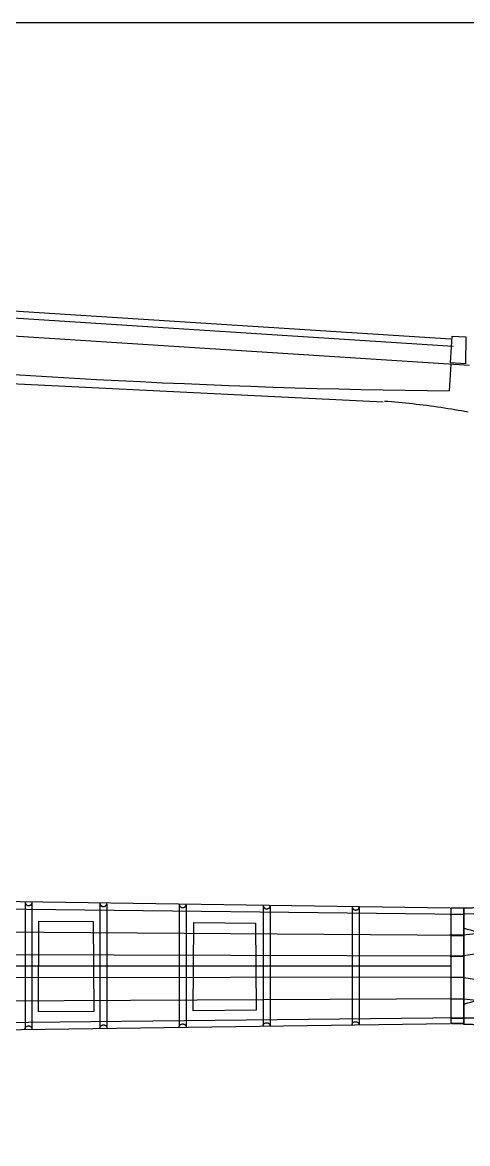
# Model space of a CAD drawing. Extents: x 38 to 1158, y 110 to 906.
# Drawn here: x 735.2 to 900.5, y 490.2 to 906.1 of the extents above; entities that cross this region are included whole.
import ezdxf

# ---------------------------------------------------------------- set-up
doc = ezdxf.new("R2010")
doc.units = 0
for name, color, linetype in [('BlockMrk', 7, 'CONTINUOUS'), ('Body', 7, 'CONTINUOUS'), ('BORDER', 7, 'CONTINUOUS'), ('NECK', 7, 'CONTINUOUS'), ('TrussRod', 5, 'CONTINUOUS')]:
    doc.layers.add(name, color=color, linetype=linetype)

# ---------------------------------------------------------------- blocks, each defined once
blk = doc.blocks.new('*E17')
at = {"layer": 'NECK', "color": 7, "linetype": 'CONTINUOUS'}
blk.add_lwpolyline([(771.09251, 284.505876), (771.095589, 284.442188), (771.102567, 284.378166), (771.113314, 284.314028), (771.127697, 284.249992), (771.145586, 284.186277), (771.16685, 284.123102), (771.191357, 284.060684), (771.218977, 283.999243), (771.249578, 283.938997), (771.283029, 283.880163), (771.3192, 283.822962), (771.357959, 283.76761), (771.399175, 283.714327), (771.442716, 283.663331), (771.488453, 283.61484), (771.536253, 283.569073), (771.585986, 283.526249), (771.63752, 283.486585), (771.690724, 283.4503), (771.745468, 283.417613), (771.803678, 283.387607), (771.863994, 283.360985), (771.926188, 283.33771), (771.990036, 283.317743), (772.055309, 283.301048), (772.121782, 283.287587), (772.189228, 283.277322), (772.257419, 283.270215), (772.32613, 283.266229), (772.395133, 283.265327), (772.464203, 283.26747), (772.533112, 283.272622), (772.601634, 283.280744), (772.669542, 283.291799), (772.73661, 283.305749), (772.802611, 283.322557), (772.867317, 283.342185), (772.930504, 283.364595), (772.991943, 283.38975), (773.051409, 283.417613), (773.103459, 283.445681), (773.154242, 283.47711), (773.203627, 283.511708), (773.251486, 283.549281), (773.297691, 283.589634), (773.34211, 283.632575), (773.384617, 283.67791), (773.425081, 283.725446), (773.463374, 283.774989), (773.499366, 283.826345), (773.532929, 283.879321), (773.563933, 283.933723), (773.59225, 283.989358), (773.617749, 284.046032), (773.640303, 284.103552), (773.659782, 284.161724), (773.676057, 284.220355), (773.688999, 284.27925), (773.698478, 284.338218), (773.704367, 284.397063)], dxfattribs=at)
blk = doc.blocks.new('*E18')
at = {"layer": 'NECK', "color": 7, "linetype": 'CONTINUOUS'}
blk.add_lwpolyline([(798.846176, 284.12066), (798.849255, 284.056972), (798.856233, 283.99295), (798.866978, 283.928812), (798.88136, 283.864776), (798.899248, 283.801061), (798.920511, 283.737886), (798.945017, 283.675468), (798.972635, 283.614027), (799.003235, 283.55378), (799.036686, 283.494947), (799.072855, 283.437745), (799.111614, 283.382394), (799.152829, 283.32911), (799.196371, 283.278114), (799.242108, 283.229624), (799.289909, 283.183857), (799.339643, 283.141032), (799.391179, 283.101368), (799.444387, 283.065084), (799.499134, 283.032397), (799.557342, 283.002394), (799.617656, 282.975775), (799.679849, 282.952501), (799.743694, 282.932536), (799.808966, 282.915842), (799.875437, 282.902381), (799.94288, 282.892116), (800.01107, 282.885009), (800.079779, 282.881023), (800.148781, 282.88012), (800.21785, 282.882262), (800.286758, 282.887413), (800.355278, 282.895533), (800.423185, 282.906587), (800.490252, 282.920536), (800.556252, 282.937343), (800.620958, 282.95697), (800.684144, 282.97938), (800.745583, 283.004535), (800.805049, 283.032397), (800.8571, 283.060465), (800.907883, 283.091894), (800.957269, 283.126492), (801.005129, 283.164064), (801.051334, 283.204418), (801.095755, 283.247359), (801.138263, 283.292693), (801.178729, 283.340229), (801.217023, 283.38977), (801.253016, 283.441126), (801.286579, 283.4941), (801.317584, 283.548501), (801.345901, 283.604135), (801.3714, 283.660807), (801.393954, 283.718325), (801.413431, 283.776495), (801.429705, 283.835123), (801.442645, 283.894015), (801.452122, 283.952979), (801.458007, 284.011821)], dxfattribs=at)
blk = doc.blocks.new('*E19')
at = {"layer": 'NECK', "color": 7, "linetype": 'CONTINUOUS'}
blk.add_lwpolyline([(828.277054, 283.735444), (828.280137, 283.671756), (828.287118, 283.607734), (828.297866, 283.543595), (828.312251, 283.479559), (828.330141, 283.415844), (828.351405, 283.352668), (828.375912, 283.29025), (828.403532, 283.228809), (828.434132, 283.168561), (828.467583, 283.109727), (828.503753, 283.052525), (828.54251, 282.997172), (828.583725, 282.943887), (828.627265, 282.892889), (828.673, 282.844396), (828.720799, 282.798627), (828.770531, 282.7558), (828.822064, 282.716133), (828.875268, 282.679846), (828.930012, 282.647155), (828.98822, 282.617146), (829.048535, 282.590523), (829.110729, 282.567247), (829.174576, 282.54728), (829.239849, 282.530585), (829.306321, 282.517125), (829.373767, 282.506861), (829.441958, 282.499756), (829.510669, 282.495772), (829.579673, 282.494871), (829.648743, 282.497016), (829.717653, 282.502169), (829.786176, 282.510293), (829.854084, 282.521348), (829.921152, 282.535299), (829.987153, 282.552107), (830.051861, 282.571734), (830.115047, 282.594143), (830.176487, 282.619296), (830.235953, 282.647155), (830.288006, 282.675221), (830.338791, 282.70665), (830.388178, 282.741247), (830.436038, 282.77882), (830.482243, 282.819174), (830.526663, 282.862116), (830.56917, 282.907452), (830.609634, 282.954989), (830.647926, 283.004534), (830.683918, 283.055891), (830.71748, 283.108868), (830.748483, 283.163272), (830.776798, 283.218908), (830.802297, 283.275582), (830.82485, 283.333103), (830.844328, 283.391274), (830.860602, 283.449904), (830.873543, 283.508798), (830.883023, 283.567763), (830.888911, 283.626605)], dxfattribs=at)
blk = doc.blocks.new('*E20')
at = {"layer": 'NECK', "color": 7, "linetype": 'CONTINUOUS'}
blk.add_lwpolyline([(859.472826, 283.273164), (859.475909, 283.20948), (859.48289, 283.145461), (859.493638, 283.081325), (859.508023, 283.017292), (859.525913, 282.953579), (859.547178, 282.890405), (859.571685, 282.827989), (859.599306, 282.766549), (859.629907, 282.706303), (859.663358, 282.64747), (859.699529, 282.590268), (859.738288, 282.534916), (859.779504, 282.481631), (859.823046, 282.430634), (859.868783, 282.382142), (859.916585, 282.336373), (859.966319, 282.293546), (860.017855, 282.253879), (860.071063, 282.217591), (860.12581, 282.184901), (860.184016, 282.154896), (860.244329, 282.128274), (860.306521, 282.105), (860.370366, 282.085035), (860.435637, 282.068341), (860.502108, 282.054881), (860.569552, 282.044617), (860.637741, 282.037512), (860.706451, 282.033527), (860.775453, 282.032626), (860.844522, 282.03477), (860.91343, 282.039922), (860.981952, 282.048044), (861.049859, 282.059098), (861.116927, 282.073048), (861.182927, 282.089855), (861.247634, 282.109481), (861.31082, 282.131889), (861.372259, 282.157042), (861.431725, 282.184901), (861.483778, 282.212967), (861.534562, 282.244395), (861.583949, 282.278992), (861.63181, 282.316564), (861.678015, 282.356917), (861.722435, 282.399857), (861.764942, 282.445192), (861.805406, 282.492728), (861.843698, 282.542271), (861.87969, 282.593627), (861.913252, 282.646604), (861.944255, 282.701006), (861.97257, 282.756642), (861.998069, 282.813317), (862.020622, 282.870837), (862.0401, 282.92901), (862.056374, 282.987641), (862.069315, 283.046537), (862.078795, 283.105505), (862.084683, 283.16435)], dxfattribs=at)
blk = doc.blocks.new('*E21')
at = {"layer": 'NECK', "color": 7, "linetype": 'CONTINUOUS'}
blk.add_lwpolyline([(892.524805, 282.810909), (892.527884, 282.747221), (892.534862, 282.683199), (892.545609, 282.619061), (892.559992, 282.555025), (892.577881, 282.49131), (892.599144, 282.428135), (892.623652, 282.365717), (892.651271, 282.304276), (892.681873, 282.244029), (892.715324, 282.185196), (892.751495, 282.127994), (892.790253, 282.072643), (892.831469, 282.019359), (892.875011, 281.968363), (892.920747, 281.919873), (892.968547, 281.874106), (893.01828, 281.831281), (893.069814, 281.791617), (893.123019, 281.755333), (893.177763, 281.722646), (893.23597, 281.692642), (893.296284, 281.666021), (893.358477, 281.642747), (893.422323, 281.622781), (893.487596, 281.606086), (893.554068, 281.592625), (893.621513, 281.58236), (893.689704, 281.575253), (893.758414, 281.571267), (893.827418, 281.570365), (893.896487, 281.572507), (893.965396, 281.577658), (894.033917, 281.58578), (894.101824, 281.596834), (894.168891, 281.610784), (894.23489, 281.627591), (894.299595, 281.647218), (894.362779, 281.669628), (894.424216, 281.694784), (894.483678, 281.722646), (894.535731, 281.750716), (894.586515, 281.782148), (894.635903, 281.816747), (894.683764, 281.854321), (894.72997, 281.894675), (894.774392, 281.937616), (894.8169, 281.982951), (894.857366, 282.030486), (894.89566, 282.080027), (894.931654, 282.131382), (894.965218, 282.184356), (894.996223, 282.238756), (895.024541, 282.294388), (895.050041, 282.35106), (895.072596, 282.408577), (895.092075, 282.466746), (895.108351, 282.525373), (895.121293, 282.584265), (895.130773, 282.643229), (895.136662, 282.70207)], dxfattribs=at)
blk = doc.blocks.new('*E22')
at = {"layer": 'NECK', "color": 7, "linetype": 'CONTINUOUS'}
blk.add_lwpolyline([(892.454726, 238.917271), (892.457809, 238.979728), (892.46479, 239.042513), (892.475538, 239.105411), (892.489923, 239.16821), (892.507813, 239.230694), (892.529077, 239.29265), (892.553584, 239.353863), (892.581204, 239.414118), (892.611804, 239.473202), (892.645255, 239.5309), (892.681425, 239.586998), (892.720182, 239.641282), (892.761397, 239.693537), (892.804937, 239.743549), (892.850672, 239.791105), (892.898471, 239.835989), (892.948203, 239.877988), (892.999736, 239.916887), (893.05294, 239.952471), (893.107684, 239.984528), (893.165893, 240.013955), (893.226208, 240.040062), (893.288403, 240.062888), (893.35225, 240.082467), (893.417523, 240.098839), (893.483996, 240.112039), (893.551442, 240.122105), (893.619633, 240.129073), (893.688344, 240.132981), (893.757348, 240.133864), (893.826418, 240.131761), (893.895327, 240.126709), (893.963849, 240.118743), (894.031757, 240.107902), (894.098825, 240.094221), (894.164826, 240.077739), (894.229533, 240.058492), (894.29272, 240.036516), (894.354159, 240.011849), (894.413625, 239.984528), (894.465677, 239.957004), (894.516461, 239.926183), (894.565848, 239.892254), (894.613708, 239.855407), (894.659912, 239.815832), (894.704333, 239.773719), (894.746839, 239.729259), (894.787303, 239.68264), (894.825596, 239.634052), (894.861587, 239.583687), (894.89515, 239.531733), (894.926153, 239.47838), (894.954469, 239.423819), (894.979968, 239.368239), (895.002521, 239.31183), (895.021999, 239.254783), (895.038274, 239.197286), (895.051215, 239.13953), (895.060694, 239.081705), (895.066583, 239.024001)], dxfattribs=at)
blk = doc.blocks.new('*E23')
at = {"layer": 'NECK', "color": 7, "linetype": 'CONTINUOUS'}
blk.add_lwpolyline([(859.418369, 238.554508), (859.421448, 238.616965), (859.428426, 238.67975), (859.439173, 238.742648), (859.453556, 238.805447), (859.471445, 238.867931), (859.492708, 238.929887), (859.517216, 238.9911), (859.544835, 239.051355), (859.575437, 239.110439), (859.608888, 239.168137), (859.645059, 239.224235), (859.683817, 239.278519), (859.725033, 239.330774), (859.768575, 239.380786), (859.814311, 239.428342), (859.862111, 239.473226), (859.911844, 239.515225), (859.963378, 239.554124), (860.016583, 239.589708), (860.071327, 239.621765), (860.129534, 239.65119), (860.189847, 239.677297), (860.252039, 239.700122), (860.315885, 239.719703), (860.381158, 239.736075), (860.44763, 239.749276), (860.515074, 239.759343), (860.583266, 239.766313), (860.651976, 239.770222), (860.72098, 239.771107), (860.790049, 239.769005), (860.858958, 239.763954), (860.92748, 239.755989), (860.995387, 239.745148), (861.062454, 239.731468), (861.128453, 239.714985), (861.193159, 239.695736), (861.256343, 239.673759), (861.31778, 239.64909), (861.377242, 239.621765), (861.429295, 239.594236), (861.48008, 239.563411), (861.529468, 239.52948), (861.57733, 239.492632), (861.623536, 239.453057), (861.667958, 239.410944), (861.710466, 239.366485), (861.750932, 239.319868), (861.789226, 239.271282), (861.825219, 239.220919), (861.858783, 239.168968), (861.889788, 239.115617), (861.918105, 239.061058), (861.943606, 239.00548), (861.96616, 238.949073), (861.985639, 238.892026), (862.001914, 238.83453), (862.014856, 238.776773), (862.024336, 238.718946), (862.030225, 238.661239)], dxfattribs=at)
blk = doc.blocks.new('*E24')
at = {"layer": 'NECK', "color": 7, "linetype": 'CONTINUOUS'}
blk.add_lwpolyline([(828.254144, 238.101067), (828.257226, 238.163524), (828.264207, 238.226309), (828.274956, 238.289207), (828.289341, 238.352006), (828.307231, 238.41449), (828.328495, 238.476446), (828.353003, 238.537659), (828.380623, 238.597914), (828.411224, 238.656998), (828.444675, 238.714696), (828.480846, 238.770794), (828.519605, 238.825078), (828.560821, 238.877333), (828.604363, 238.927345), (828.6501, 238.974901), (828.697902, 239.019785), (828.747636, 239.061784), (828.799172, 239.100683), (828.85238, 239.136267), (828.907127, 239.168324), (828.965334, 239.197748), (829.025647, 239.223853), (829.08784, 239.246676), (829.151685, 239.266255), (829.216957, 239.282626), (829.283427, 239.295826), (829.350871, 239.305891), (829.419061, 239.31286), (829.48777, 239.316768), (829.556772, 239.317652), (829.625841, 239.31555), (829.694749, 239.310499), (829.76327, 239.302534), (829.831177, 239.291694), (829.898244, 239.278015), (829.964244, 239.261533), (830.028951, 239.242287), (830.092137, 239.220312), (830.153576, 239.195645), (830.213042, 239.168324), (830.265094, 239.1408), (830.315878, 239.109979), (830.365265, 239.076049), (830.413125, 239.039203), (830.459329, 238.999628), (830.503749, 238.957515), (830.546256, 238.913054), (830.58672, 238.866435), (830.625013, 238.817848), (830.661004, 238.767483), (830.694567, 238.715529), (830.72557, 238.662176), (830.753886, 238.607615), (830.779385, 238.552035), (830.801938, 238.495627), (830.821416, 238.438579), (830.837691, 238.381083), (830.850632, 238.323327), (830.860111, 238.265502), (830.866, 238.207798)], dxfattribs=at)
blk = doc.blocks.new('*E25')
at = {"layer": 'NECK', "color": 7, "linetype": 'CONTINUOUS'}
blk.add_lwpolyline([(771.006227, 237.375541), (771.009306, 237.437998), (771.016284, 237.500783), (771.027031, 237.563682), (771.041414, 237.626481), (771.059303, 237.688965), (771.080566, 237.750921), (771.105074, 237.812133), (771.132693, 237.872389), (771.163294, 237.931473), (771.196746, 237.989171), (771.232917, 238.045269), (771.271675, 238.099553), (771.312891, 238.151808), (771.356433, 238.20182), (771.402169, 238.249376), (771.449969, 238.29426), (771.499702, 238.336259), (771.551236, 238.375158), (771.60444, 238.410742), (771.659184, 238.442799), (771.717392, 238.472225), (771.777706, 238.498333), (771.8399, 238.521158), (771.903747, 238.540739), (771.969019, 238.557112), (772.035492, 238.570313), (772.102936, 238.58038), (772.171128, 238.587349), (772.239838, 238.591258), (772.308841, 238.592143), (772.37791, 238.590041), (772.446819, 238.584989), (772.51534, 238.577024), (772.583247, 238.566183), (772.650313, 238.552502), (772.716312, 238.536019), (772.781017, 238.51677), (772.844201, 238.494793), (772.905638, 238.470123), (772.9651, 238.442799), (773.017153, 238.41527), (773.067938, 238.384446), (773.117326, 238.350514), (773.165188, 238.313666), (773.211394, 238.274091), (773.255816, 238.231979), (773.298324, 238.187519), (773.33879, 238.140902), (773.377084, 238.092317), (773.413077, 238.041953), (773.446641, 237.990002), (773.477646, 237.936652), (773.505963, 237.882092), (773.531464, 237.826514), (773.554018, 237.770107), (773.573497, 237.71306), (773.589772, 237.655563), (773.602714, 237.597806), (773.612194, 237.539979), (773.618083, 237.482272)], dxfattribs=at)
blk = doc.blocks.new('*E26')
at = {"layer": 'NECK', "color": 7, "linetype": 'CONTINUOUS'}
blk.add_lwpolyline([(798.847827, 237.738304), (798.850909, 237.800761), (798.85789, 237.863546), (798.868639, 237.926445), (798.883023, 237.989244), (798.900913, 238.051728), (798.922177, 238.113684), (798.946685, 238.174896), (798.974304, 238.235152), (799.004905, 238.294235), (799.038355, 238.351933), (799.074525, 238.408032), (799.113283, 238.462315), (799.154497, 238.514571), (799.198038, 238.564583), (799.243773, 238.612138), (799.291572, 238.657023), (799.341304, 238.699021), (799.392837, 238.73792), (799.446041, 238.773505), (799.500785, 238.805561), (799.558994, 238.834988), (799.61931, 238.861096), (799.681504, 238.883922), (799.745351, 238.903503), (799.810625, 238.919875), (799.877097, 238.933077), (799.944543, 238.943144), (800.012734, 238.950113), (800.081445, 238.954022), (800.150449, 238.954907), (800.219518, 238.952805), (800.288428, 238.947753), (800.35695, 238.939788), (800.424858, 238.928946), (800.491926, 238.915265), (800.557927, 238.898782), (800.622634, 238.879533), (800.68582, 238.857555), (800.74726, 238.832886), (800.806726, 238.805561), (800.858777, 238.778035), (800.90956, 238.747212), (800.958945, 238.713282), (801.006805, 238.676435), (801.053009, 238.636861), (801.097429, 238.594749), (801.139935, 238.55029), (801.1804, 238.503672), (801.218692, 238.455087), (801.254684, 238.404723), (801.288247, 238.352771), (801.319251, 238.29942), (801.347567, 238.24486), (801.373066, 238.189281), (801.39562, 238.132872), (801.415099, 238.075825), (801.431374, 238.018327), (801.444315, 237.96057), (801.453795, 237.902743), (801.459684, 237.845035)], dxfattribs=at)
blk = doc.blocks.new('*E43')
at = {"layer": 'NECK', "color": 7, "linetype": 'CONTINUOUS'}
blk.add_lwpolyline([(933.915959, 282.367374), (934.307107, 282.350897), (934.700103, 282.342326), (935.094742, 282.341352), (935.490819, 282.347667), (935.888128, 282.360963), (936.286464, 282.380933), (936.685621, 282.407268), (937.085395, 282.439661), (937.48558, 282.477803), (937.88597, 282.521387), (938.28636, 282.570105), (938.686545, 282.623648), (939.08632, 282.681708), (939.485478, 282.743979), (939.883816, 282.810151), (940.281127, 282.879917), (940.677206, 282.952969), (941.071848, 283.028998), (941.464847, 283.107698), (941.855999, 283.188759), (942.53943, 283.337111), (943.220701, 283.494183), (943.899767, 283.660318), (944.576585, 283.83586), (945.25111, 284.021152), (945.923298, 284.216536), (946.593106, 284.422357), (947.260488, 284.638957), (947.925402, 284.866679), (948.587802, 285.105867), (949.247646, 285.356864), (949.904888, 285.620013), (950.559485, 285.895657), (951.211393, 286.18414), (951.860568, 286.485804), (952.506965, 286.800993), (953.15054, 287.13005), (953.791251, 287.473319), (954.429051, 287.831142), (955.063898, 288.203862), (955.506927, 288.472957), (955.943469, 288.745372), (956.373361, 289.022567), (956.796438, 289.306002), (957.212537, 289.597137), (957.621494, 289.897431), (958.023147, 290.208345), (958.417331, 290.531338), (958.803882, 290.86787), (959.182638, 291.2194), (959.553434, 291.58739), (959.916108, 291.973298), (960.270494, 292.378584), (960.616431, 292.804709), (960.953754, 293.253131), (961.2823, 293.725312), (961.601904, 294.22271), (961.912404, 294.746786), (962.213637, 295.298999), (962.505437, 295.880809)], dxfattribs=at)
blk = doc.blocks.new('*E46')
at = {"layer": 'NECK', "color": 7, "linetype": 'CONTINUOUS'}
blk.add_lwpolyline([(933.909889, 239.242873), (934.301037, 239.259353), (934.694033, 239.267928), (935.088672, 239.268904), (935.484749, 239.26259), (935.882058, 239.249295), (936.280394, 239.229326), (936.679551, 239.20299), (937.079325, 239.170597), (937.479509, 239.132455), (937.879899, 239.08887), (938.280289, 239.040151), (938.680475, 238.986607), (939.080249, 238.928545), (939.479408, 238.866274), (939.877745, 238.8001), (940.275056, 238.730333), (940.671136, 238.65728), (941.065778, 238.58125), (941.458777, 238.50255), (941.849929, 238.421488), (942.53336, 238.273136), (943.214631, 238.116064), (943.893697, 237.949928), (944.570515, 237.774387), (945.24504, 237.589095), (945.917228, 237.393711), (946.587035, 237.187891), (947.254418, 236.971292), (947.919331, 236.74357), (948.581732, 236.504383), (949.241575, 236.253387), (949.898817, 235.99024), (950.553414, 235.714597), (951.205322, 235.426116), (951.854497, 235.124454), (952.500894, 234.809267), (953.144469, 234.480212), (953.78518, 234.136947), (954.42298, 233.779127), (955.057827, 233.40641), (955.500859, 233.137316), (955.937403, 232.864901), (956.367295, 232.587705), (956.790373, 232.304269), (957.206473, 232.013134), (957.615431, 231.712838), (958.017084, 231.401923), (958.411267, 231.078928), (958.797819, 230.742394), (959.176574, 230.390862), (959.547369, 230.02287), (959.910042, 229.63696), (960.264428, 229.231671), (960.610364, 228.805545), (960.947686, 228.357121), (961.276231, 227.884939), (961.595835, 227.387539), (961.906335, 226.863462), (962.207567, 226.311249), (962.499367, 225.729438)], dxfattribs=at)
blk = doc.blocks.new('*E50')
at = {"layer": 'NECK', "color": 7, "linetype": 'CONTINUOUS'}
blk.add_lwpolyline([(934.128354, 274.822838), (935.273805, 274.490026), (936.423671, 274.173378), (937.577678, 273.872936), (938.735551, 273.588742), (939.897016, 273.320836), (941.0618, 273.06926), (942.229627, 272.834056), (943.400225, 272.615264), (944.573318, 272.412927), (945.748632, 272.227085), (946.925894, 272.05778), (948.104828, 271.905053), (949.285162, 271.768946), (950.466621, 271.6495), (951.64893, 271.546757), (952.831815, 271.460757), (954.015003, 271.391543), (955.198219, 271.339155), (956.381189, 271.303635), (957.563639, 271.285024), (958.976744, 271.281329), (960.390495, 271.294467), (961.80466, 271.324415), (963.21901, 271.371146), (964.633315, 271.434634), (966.047344, 271.514855), (967.460868, 271.611783), (968.873657, 271.725393), (970.28548, 271.855658), (971.696107, 272.002555), (973.105308, 272.166057), (974.512853, 272.346139), (975.918512, 272.542775), (977.322055, 272.755941), (978.723251, 272.98561), (980.121871, 273.231758), (981.517685, 273.494359), (982.910462, 273.773387), (984.299972, 274.068817), (985.685985, 274.380624)], dxfattribs=at)
blk = doc.blocks.new('*E52')
at = {"layer": 'NECK', "color": 7, "linetype": 'CONTINUOUS'}
blk.add_lwpolyline([(934.370695, 246.749437), (935.504689, 247.100115), (936.643055, 247.433761), (937.785519, 247.750332), (938.931811, 248.049782), (940.08166, 248.332069), (941.234793, 248.59715), (942.390941, 248.84498), (943.54983, 249.075516), (944.71119, 249.288714), (945.874749, 249.484531), (947.040236, 249.662923), (948.20738, 249.823847), (949.375908, 249.967259), (950.54555, 250.093115), (951.716035, 250.201372), (952.88709, 250.291986), (954.058444, 250.364913), (955.229826, 250.420111), (956.400965, 250.457535), (957.571589, 250.477141), (958.970559, 250.481031), (960.370168, 250.467185), (961.770187, 250.435628), (963.170389, 250.386388), (964.570547, 250.319492), (965.970432, 250.234965), (967.369817, 250.132836), (968.768473, 250.013129), (970.166173, 249.875873), (971.56269, 249.721094), (972.957795, 249.548818), (974.35126, 249.359073), (975.742859, 249.151884), (977.132362, 248.927279), (978.519542, 248.685285), (979.904172, 248.425927), (981.286024, 248.149233), (982.664869, 247.855229), (984.04048, 247.543943), (985.41263, 247.2154)], dxfattribs=at)
blk = doc.blocks.new('*G85')
at = {"layer": 'BlockMrk', "color": 7, "linetype": 'CONTINUOUS'}
for points in [[(761.485999, 572.52316, 2), (761.664502, 539.153653, 2), (741.137164, 538.984644, 2), (741.303235, 572.719531, 2), (761.485999, 572.52316, 2), (761.485999, 572.52316, 2)], [(821.756339, 571.936752, 2), (822.014682, 539.650536, 2), (798.664478, 539.458286, 2), (798.906991, 572.159068, 2), (821.756339, 571.936752, 2), (821.756339, 571.936752, 2)]]:
    blk.add_polyline3d(points, close=True, dxfattribs=at)
at = {"layer": 'NECK', "color": 7, "linetype": 'CONTINUOUS'}
for p, q in [((899.065997, 575.123558), (233.603462, 582.657281)), ((894.000018, 577.545498), (437.541809, 584.088155, 2)), ((736.203941, 579.478311), (736.203941, 532.573808)), ((738.743941, 579.478311), (738.743941, 532.573808)), ((763.991541, 579.043006), (763.991541, 533.009138)), ((766.531541, 579.043006), (766.531541, 533.009138)), ((793.430141, 578.607701), (793.430141, 533.335605)), ((795.970141, 578.607701), (795.970141, 533.335605)), ((824.621341, 578.281235), (824.621341, 533.662096)), ((827.161341, 578.281235), (827.161341, 533.662096)), ((857.666741, 577.845904), (857.666741, 534.097401)), ((860.206741, 577.845904), (860.206741, 534.097401)), ((899.162035, 577.667825), (899.162035, 534.827296)), ((899.065997, 567.317122), (233.603972, 572.001118)), ((899.065997, 559.747261), (233.599985, 561.461131)), ((898.829422, 551.940825), (233.603575, 550.832694)), ((898.967445, 551.761933), (1014.486899, 534.217188)), ((898.829422, 543.897814), (233.609212, 540.190474)), ((898.967445, 543.876655), (980.777289, 535.794248)), ((899.065997, 536.801079), (233.617436, 529.492137)), ((899.164575, 536.779895), (945.293489, 536.779895)), ((437.541809, 528.274254, 2), (894.000018, 534.696638))]:
    blk.add_line(p, q, dxfattribs=at)
at = {"layer": 'NECK', "color": 1, "linetype": 'CONTINUOUS'}
for p, q in [((894.386555, 577.634779), (899.230894, 577.634779)), ((894.529024, 575.21261), (899.373363, 575.21261)), ((894.386555, 567.376227), (899.230869, 567.376227)), ((894.386555, 559.682288), (899.230869, 559.682288)), ((894.474922, 555.988645), (270.587422, 555.988645)), ((894.529024, 551.845905), (899.373363, 551.845905)), ((894.529024, 543.867003), (899.373363, 543.867003)), ((894.386555, 536.743015), (899.230869, 536.743015)), ((894.529024, 534.748302), (899.373363, 534.748302))]:
    blk.add_line(p, q, dxfattribs=at)
at = {"layer": 'NECK', "color": 7, "linetype": 'CONTINUOUS'}
for points in [[(893.861715, 567.553697), (898.829422, 567.553697), (980.974419, 576.247609)], [(894.098265, 559.747261), (899.065997, 559.983811), (1014.881158, 577.82467)], [(894.098265, 575.123558), (899.065997, 575.360108), (945.293489, 575.459092)]]:
    blk.add_lwpolyline(points, dxfattribs=at)
blk.add_lwpolyline([(894.373576, 577.643898), (899.053145, 577.643898), (899.053145, 534.76598), (894.373576, 534.76598), (894.373576, 577.643898), (894.373576, 577.643898)], close=True, dxfattribs=at)
for name in ['*E43', '*E17', '*E18', '*E19', '*E20', '*E21', '*E50', '*E52', '*E25', '*E26', '*E24', '*E23', '*E22', '*E46']:
    blk.add_blockref(name, (-34.860325, 295.228213), dxfattribs=at)
blk = doc.blocks.new('*C89')
at = {"layer": 'TrussRod', "color": 150, "linetype": 'CONTINUOUS'}
blk.add_polyline3d([(437.487134, 801.698396, 0), (443.814951, 801.154483, 0), (450.142682, 800.609557, 0), (456.470327, 800.063619, 0), (462.797884, 799.516668, 0), (469.125354, 798.968705, 0), (475.452737, 798.419729, 0), (481.780033, 797.869741, 0), (488.10724, 797.318741, 0), (494.43436, 796.766728, 0), (500.761391, 796.213704, 0), (507.088334, 795.659666, 0), (513.415187, 795.104617, 0), (519.741952, 794.548555, 0), (526.068628, 793.991482, 0), (532.395214, 793.433395, 0), (538.72171, 792.874297, 0), (545.048116, 792.314187, 0), (551.374432, 791.753064, 0), (557.700657, 791.19093, 0), (564.026792, 790.627783, 0), (572.327506, 789.876944, 0), (580.626643, 789.10601, 0), (588.924466, 788.31835, 0), (597.221235, 787.51733, 0), (605.517215, 786.706318, 0), (613.812666, 785.888682, 0), (622.107852, 785.067788, 0), (630.403034, 784.247005, 0), (638.698475, 783.4297, 0), (646.994438, 782.61924, 0), (655.291184, 781.818993, 0), (663.588976, 781.032327, 0), (671.888076, 780.262608, 0), (680.188747, 779.513204, 0), (688.49125, 778.787483, 0), (696.795849, 778.088813, 0), (705.102805, 777.42056, 0), (713.412381, 776.786092, 0), (721.724839, 776.188777, 0), (730.040441, 775.631982, 0), (738.211687, 775.116748, 0), (746.384513, 774.62297, 0), (754.558833, 774.150651, 0), (762.734563, 773.699794, 0), (770.911617, 773.270401, 0), (779.089913, 772.862478, 0), (787.269364, 772.476025, 0), (795.449886, 772.111048, 0), (803.631395, 771.767548, 0), (811.813806, 771.44553, 0), (819.997034, 771.144996, 0), (828.180994, 770.86595, 0), (836.365603, 770.608395, 0), (844.550775, 770.372334, 0), (852.736426, 770.157771, 0), (860.922471, 769.964707, 0), (869.108825, 769.793148, 0), (877.295404, 769.643096, 0), (885.482123, 769.514554, 0), (893.668898, 769.407525, 2)], dxfattribs=at)

msp = doc.modelspace()

# ---------------------------------------------------------------- linework, layer by layer
at = {"layer": 'BORDER', "color": 7, "linetype": 'CONTINUOUS'}
msp.add_lwpolyline([(39.268144, 906.147238), (1158.101967, 906.147238), (1158.101967, 109.793407), (39.268144, 109.793407), (39.268144, 906.147238), (39.268144, 906.147238)], close=True, dxfattribs=at)
at = {"layer": 'NECK', "color": 1, "linetype": 'CONTINUOUS'}
msp.add_line((894.336297, 788.579087), (245.543358, 830.329785), dxfattribs=at)
at = {"layer": 'NECK', "color": 7, "linetype": 'CONTINUOUS'}
for p, q in [((438.866004, 815.357624), (895.110005, 785.987543)), ((438.439552, 808.732988), (901.185919, 778.944326)), ((894.669174, 789.75393), (894.03137, 779.846085)), ((894.669174, 789.75393), (899.862066, 789.433363)), ((899.862066, 789.433363), (899.790373, 779.481949)), ((869.176839, 765.304624), (576.00257, 779.539234)), ((899.790373, 779.481949), (894.03137, 779.846085))]:
    msp.add_line(p, q, dxfattribs=at)
msp.add_lwpolyline([(869.6098, 765.667399), (870.926332, 765.56975), (872.242493, 765.465852), (873.558259, 765.355708), (874.873607, 765.239321), (876.188511, 765.116694), (877.502949, 764.98783), (878.816896, 764.85273), (880.130329, 764.711399), (881.443223, 764.563839), (882.755554, 764.410052), (884.0673, 764.250042), (885.378435, 764.083812), (886.688935, 763.911364), (887.998778, 763.732701), (889.307939, 763.547825), (890.616393, 763.356741), (891.924118, 763.15945), (893.231088, 762.955955), (894.537281, 762.74626), (895.842673, 762.530366), (897.059049, 762.321418), (898.27425, 762.103364), (899.488338, 761.876721), (900.701372, 761.642003)], dxfattribs=at)
at = {"layer": 'TrussRod', "color": 5, "linetype": 'CONTINUOUS'}
msp.add_line((894.311304, 779.38687), (893.668898, 769.407525, 2), dxfattribs=at)

# ---------------------------------------------------------------- block references
at = {"layer": 'Body', "color": 1, "linetype": 'CONTINUOUS'}
msp.add_blockref('*G85', (0, 0), dxfattribs=at)
at = {"layer": 'TrussRod', "color": 150, "linetype": 'CONTINUOUS'}
msp.add_blockref('*C89', (0, 0), dxfattribs=at)

doc.saveas('drawing.dxf')
